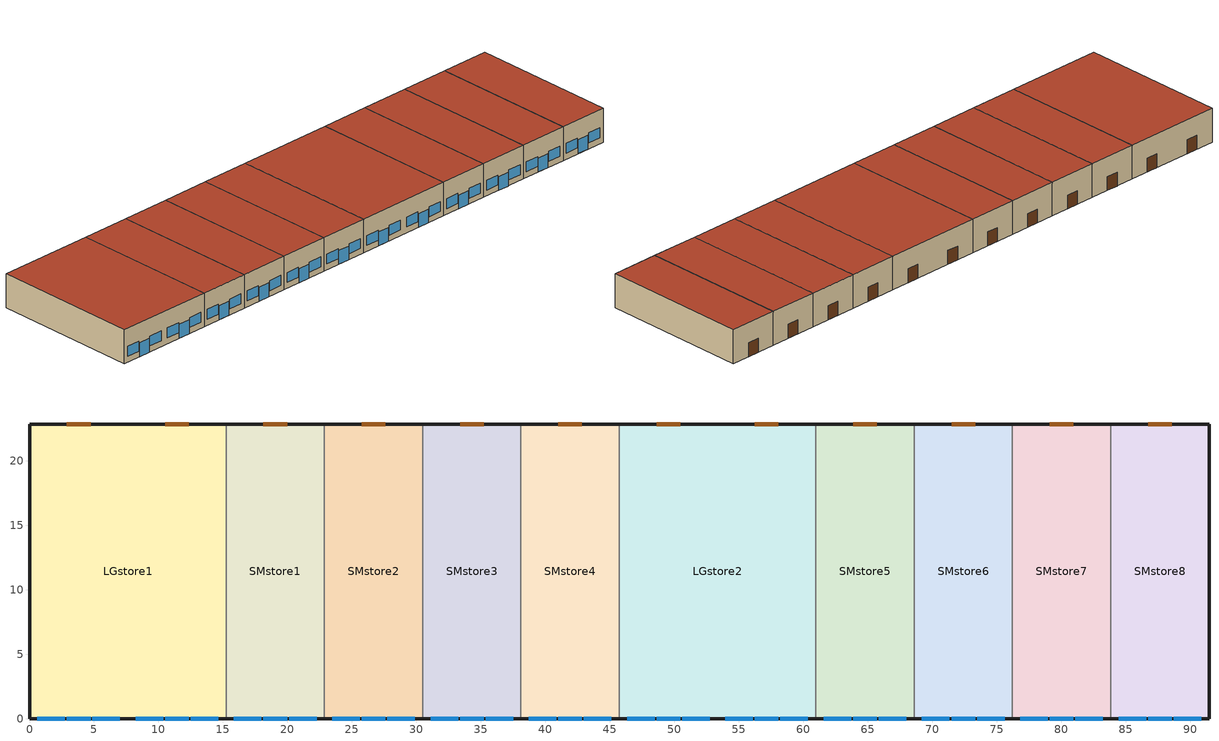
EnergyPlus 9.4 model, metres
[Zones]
LGstore1
 floor ground (ext-slab): 0,22.86 15.24,22.86 15.24,0 0,0 z0
 wall outside (Steel Frame Non-res Ext Wall): 15.24,22.86 0,22.86 0,0 15.24,0 z0:5.18
 wall to SMstore1 (int-walls): 15.24,0 15.24,22.86 z0:5.18
 window (Window Non-res Fixed): 2.9,0 4.73,0 / 10.52,0 12.35,0 z0:2.13; 0.61,0 2.74,0 / 4.88,0 7.01,0 / 8.23,0 10.36,0 / 12.5,0 14.63,0 z0.91:2.43
 door (Swinging Door Non-res): 4.73,22.86 2.9,22.86 / 12.35,22.86 10.52,22.86 z0:2.13
 roof outside (IEAD Non-res Roof): 15.24,22.86 0,22.86 0,0 15.24,0 z5.18
LGstore2
 floor ground (ext-slab): 45.72,22.86 60.96,22.86 60.96,0 45.72,0 z0
 wall outside (Steel Frame Non-res Ext Wall): 45.72,0 60.96,0 / 60.96,22.86 45.72,22.86 z0:5.18
 wall to SMstore4 (int-walls): 45.72,22.86 45.72,0 z0:5.18
 wall to SMstore5 (int-walls): 60.96,0 60.96,22.86 z0:5.18
 window (Window Non-res Fixed): 48.62,0 50.44,0 / 56.24,0 58.06,0 z0:2.13; 46.33,0 48.46,0 / 50.6,0 52.73,0 / 53.95,0 56.08,0 / 58.22,0 60.35,0 z0.91:2.43
 door (Swinging Door Non-res): 50.44,22.86 48.62,22.86 / 58.06,22.86 56.24,22.86 z0:2.13
 roof outside (IEAD Non-res Roof): 60.96,22.86 45.72,22.86 45.72,0 60.96,0 z5.18
SMstore1
 floor ground (ext-slab): 15.24,22.86 22.86,22.86 22.86,0 15.24,0 z0
 wall outside (Steel Frame Non-res Ext Wall): 15.24,0 22.86,0 / 22.86,22.86 15.24,22.86 z0:5.18
 wall to SMstore2 (int-walls): 22.86,0 22.86,22.86 z0:5.18
 window (Window Non-res Fixed): 18.14,0 19.97,0 z0:2.13; 15.85,0 17.98,0 / 20.12,0 22.25,0 z0.91:2.43
 door (Swinging Door Non-res): 19.97,22.86 18.14,22.86 z0:2.13
 roof outside (IEAD Non-res Roof): 22.86,22.86 15.24,22.86 15.24,0 22.86,0 z5.18
SMstore2
 floor ground (ext-slab): 22.86,22.86 30.48,22.86 30.48,0 22.86,0 z0
 wall outside (Steel Frame Non-res Ext Wall): 22.86,0 30.48,0 / 30.48,22.86 22.86,22.86 z0:5.18
 wall to SMstore3 (int-walls): 30.48,0 30.48,22.86 z0:5.18
 window (Window Non-res Fixed): 25.76,0 27.58,0 z0:2.13; 23.47,0 25.6,0 / 27.74,0 29.87,0 z0.91:2.43
 door (Swinging Door Non-res): 27.58,22.86 25.76,22.86 z0:2.13
 roof outside (IEAD Non-res Roof): 30.48,22.86 22.86,22.86 22.86,0 30.48,0 z5.18
SMstore3
 floor ground (ext-slab): 30.48,22.86 38.1,22.86 38.1,0 30.48,0 z0
 wall outside (Steel Frame Non-res Ext Wall): 30.48,0 38.1,0 / 38.1,22.86 30.48,22.86 z0:5.18
 wall to SMstore4 (int-walls): 38.1,0 38.1,22.86 z0:5.18
 window (Window Non-res Fixed): 33.38,0 35.2,0 z0:2.13; 31.09,0 33.22,0 / 35.36,0 37.49,0 z0.91:2.43
 door (Swinging Door Non-res): 35.2,22.86 33.38,22.86 z0:2.13
 roof outside (IEAD Non-res Roof): 38.1,22.86 30.48,22.86 30.48,0 38.1,0 z5.18
SMstore4
 floor ground (ext-slab): 38.1,22.86 45.72,22.86 45.72,0 38.1,0 z0
 wall outside (Steel Frame Non-res Ext Wall): 38.1,0 45.72,0 / 45.72,22.86 38.1,22.86 z0:5.18
 window (Window Non-res Fixed): 41,0 42.82,0 z0:2.13; 38.71,0 40.84,0 / 42.98,0 45.11,0 z0.91:2.43
 door (Swinging Door Non-res): 42.82,22.86 41,22.86 z0:2.13
 roof outside (IEAD Non-res Roof): 45.72,22.86 38.1,22.86 38.1,0 45.72,0 z5.18
SMstore5
 floor ground (ext-slab): 60.96,22.86 68.58,22.86 68.58,0 60.96,0 z0
 wall outside (Steel Frame Non-res Ext Wall): 60.96,0 68.58,0 / 68.58,22.86 60.96,22.86 z0:5.18
 wall to SMstore6 (int-walls): 68.58,0 68.58,22.86 z0:5.18
 window (Window Non-res Fixed): 63.86,0 65.68,0 z0:2.13; 61.57,0 63.7,0 / 65.84,0 67.97,0 z0.91:2.43
 door (Swinging Door Non-res): 65.68,22.86 63.86,22.86 z0:2.13
 roof outside (IEAD Non-res Roof): 68.58,22.86 60.96,22.86 60.96,0 68.58,0 z5.18
SMstore6
 floor ground (ext-slab): 68.58,22.86 76.2,22.86 76.2,0 68.58,0 z0
 wall outside (Steel Frame Non-res Ext Wall): 68.58,0 76.2,0 / 76.2,22.86 68.58,22.86 z0:5.18
 wall to SMstore7 (int-walls): 76.2,0 76.2,22.86 z0:5.18
 window (Window Non-res Fixed): 71.48,0 73.3,0 z0:2.13; 69.19,0 71.32,0 / 73.46,0 75.59,0 z0.91:2.43
 door (Swinging Door Non-res): 73.3,22.86 71.48,22.86 z0:2.13
 roof outside (IEAD Non-res Roof): 76.2,22.86 68.58,22.86 68.58,0 76.2,0 z5.18
SMstore7
 floor ground (ext-slab): 76.2,22.86 83.82,22.86 83.82,0 76.2,0 z0
 wall outside (Steel Frame Non-res Ext Wall): 76.2,0 83.82,0 / 83.82,22.86 76.2,22.86 z0:5.18
 wall to SMstore8 (int-walls): 83.82,0 83.82,22.86 z0:5.18
 window (Window Non-res Fixed): 79.1,0 80.92,0 z0:2.13; 76.81,0 78.94,0 / 81.08,0 83.21,0 z0.91:2.43
 door (Swinging Door Non-res): 80.92,22.86 79.1,22.86 z0:2.13
 roof outside (IEAD Non-res Roof): 83.82,22.86 76.2,22.86 76.2,0 83.82,0 z5.18
SMstore8
 floor ground (ext-slab): 83.82,22.86 91.44,22.86 91.44,0 83.82,0 z0
 wall outside (Steel Frame Non-res Ext Wall): 83.82,0 91.44,0 91.44,22.86 83.82,22.86 z0:5.18
 window (Window Non-res Fixed): 86.72,0 88.54,0 z0:2.13; 84.43,0 86.56,0 / 88.7,0 90.83,0 z0.91:2.43
 door (Swinging Door Non-res): 88.54,22.86 86.72,22.86 z0:2.13
 roof outside (IEAD Non-res Roof): 91.44,22.86 83.82,22.86 83.82,0 91.44,0 z5.18
[Building]
Strip Mall: North Axis {deg}=0; Terrain=City; Loads Convergence Tolerance Value {W}=0.04; Temperature Convergence Tolerance Value {deltaC}=0.2; Solar Distribution=FullInteriorAndExterior; Maximum Number of Warmup Days=25; Minimum Number of Warmup Days=6
[Site:Location]
USA CO-BOULDER: Latitude {deg}=40.02; Longitude {deg}=-105.25; Time Zone {hr}=-7; Elevation {m}=1634
[SizingPeriod:DesignDay] Day of Month=21; Humidity Condition Type=Wetbulb; Barometric Pressure {Pa}=83175; Rain Indicator=No; Snow Indicator=No; Daylight Saving Time Indicator=No; Solar Model Indicator=ASHRAEClearSky
Name | Month | Day Type | Maximum Dry-Bulb Temperature {C} | Daily Dry-Bulb Temperature Range {deltaC} | Wetbulb or DewPoint at Maximum Dry-Bulb {C} | Wind Speed {m/s} | Wind Direction {deg} | Sky Clearness
BOULDER Ann Htg 99.6% Condns DB | 12 | WinterDesignDay | -18.6 | 0 | -18.6 | 2.9 | 140 | 0
BOULDER Ann Clg .4% Condns WB=>MDB | 7 | SummerDesignDay | 27.4 | 15.2 | 18.6 | 5 | 350 | 1
[Site:WaterMainsTemperature]
Calculation Method=CORRELATION; Annual Average Outdoor Air Temperature {C}=9.84; Maximum Difference In Monthly Average Outdoor Air Temperatures {deltaC}=24.7
[Site:GroundTemperature:BuildingSurface]
19.195, 19.191, 19.215, 19.25, 19.367, 20.429, 21.511, 21.776, 20.44, 19.538, 19.333, 19.237
[Construction]
Steel Frame Non-res Ext Wall: Wood Siding, Steel Frame NonRes Wall Insulation, 1/2IN Gypsum
IEAD Non-res Roof: Roof Membrane, IEAD NonRes Roof Insulation, Metal Decking
ext-slab: HW CONCRETE
int-walls: 1/2IN Gypsum, 1/2IN Gypsum
Window Non-res Fixed: NonRes Fixed Assembly Window
Swinging Door Non-res: Opaque Door panel NonRes
InteriorFurnishings: Std Wood 6inch
[Material] Thermal Absorptance=0.9
Name | Roughness | Thickness {m} | Conductivity {W/m-K} | Density {kg/m3} | Specific Heat {J/kg-K} | Solar Absorptance | Visible Absorptance
Steel Frame NonRes Wall Insulation | MediumRough | 0.0870565 | 0.049 | 265 | 836.8 | 0.7 | 0.7
IEAD NonRes Roof Insulation | MediumRough | 0.127339 | 0.049 | 265 | 836.8 | 0.7 | 0.7
Std Wood 6inch | MediumSmooth | 0.15 | 0.12 | 540 | 1210 | 0.7 | 0.7
Wood Siding | MediumSmooth | 0.01 | 0.11 | 544.62 | 1210 | 0.78 | 0.78
1/2IN Gypsum | Smooth | 0.0127 | 0.16 | 784.9 | 830 | 0.92 | 0.92
HW CONCRETE | Rough | 0.1016 | 1.311 | 2240 | 836.8 | 0.7 | 0.7
Roof Membrane | VeryRough | 0.0095 | 0.16 | 1121.29 | 1460 | 0.7 | 0.7
Metal Decking | MediumSmooth | 0.0015 | 45.006 | 7680 | 418.4 | 0.7 | 0.3
[WindowMaterial:SimpleGlazingSystem]
NonRes Fixed Assembly Window: U-Factor {W/m2-K}=3.23646; Solar Heat Gain Coefficient=0.39
[Material:NoMass]
Opaque Door panel NonRes: Roughness=MediumRough; Thermal Resistance {m2-K/W}=0.101897; Thermal Absorptance=0.9; Solar Absorptance=0.7; Visible Absorptance=0.7
[Zone] Type=1; Multiplier=1; Floor Area {m2}=autocalculate; Part of Total Floor Area=Yes
LGstore1; LGstore2; SMstore1; SMstore2; SMstore3; SMstore4; SMstore5; SMstore6; SMstore7; SMstore8
[People] Number of People Schedule=BLDG_OCC_SCH; Number of People Calculation Method=Area/Person; Zone Floor Area per Person {m2/person}=6.19; Fraction Radiant=0.3; Sensible Heat Fraction=AUTOCALCULATE; Activity Level Schedule=ACTIVITY_SCH; Enable ASHRAE 55 Comfort Warnings=No; Mean Radiant Temperature Calculation Type=ZoneAveraged; Work Efficiency Schedule=WORK_EFF_SCH; Clothing Insulation Calculation Method=ClothingInsulationSchedule; Clothing Insulation Schedule=CLOTHING_SCH; Air Velocity Schedule=AIR_VELO_SCH; Thermal Comfort Model 1 Type=FANGER
Name | Zone or ZoneList
LGstore1 People | LGstore1
LGstore2 People | LGstore2
SMstore1 People | SMstore1
SMstore2 People | SMstore2
SMstore3 People | SMstore3
SMstore4 People | SMstore4
SMstore5 People | SMstore5
SMstore6 People | SMstore6
SMstore7 People | SMstore7
SMstore8 People | SMstore8
[Lights] Schedule=BLDG_LIGHT_SCH; Design Level Calculation Method=Watts/Area; Return Air Fraction=0; Fraction Radiant=0.7; Fraction Visible=0.2; Fraction Replaceable=1; Return Air Fraction Calculated from Plenum Temperature=No
Name | Zone or ZoneList | Watts per Zone Floor Area {W/m2}
LGstore1_Lights | LGstore1 | 23.99
LGstore2_Lights | LGstore2 | 13.77
SMstore1_Lights | SMstore1 | 23.99
SMstore2_Lights | SMstore2 | 18.29
SMstore3_Lights | SMstore3 | 18.29
SMstore4_Lights | SMstore4 | 18.29
SMstore5_Lights | SMstore5 | 13.77
SMstore6_Lights | SMstore6 | 13.77
SMstore7_Lights | SMstore7 | 13.77
SMstore8_Lights | SMstore8 | 13.77
[ElectricEquipment] Schedule=BLDG_EQUIP_SCH; Design Level Calculation Method=Watts/Area; Watts per Zone Floor Area {W/m2}=4.3; Fraction Latent=0; Fraction Radiant=0.5; Fraction Lost=0
Name | Zone or ZoneList
LGstore1_MiscPlug_Equip | LGstore1
LGstore2_MiscPlug_Equip | LGstore2
SMstore1_MiscPlug_Equip | SMstore1
SMstore2_MiscPlug_Equip | SMstore2
SMstore3_MiscPlug_Equip | SMstore3
SMstore4_MiscPlug_Equip | SMstore4
SMstore5_MiscPlug_Equip | SMstore5
SMstore6_MiscPlug_Equip | SMstore6
SMstore7_MiscPlug_Equip | SMstore7
SMstore8_MiscPlug_Equip | SMstore8
[Exterior:Lights]
Exterior Facade Lighting: Schedule=ALWAYS_ON; Design Level {W}=11485; Control Option=AstronomicalClock
[ZoneInfiltration:DesignFlowRate] Schedule=INFIL_HALF_ON_SCH; Design Flow Rate Calculation Method=Flow/ExteriorArea; Flow per Exterior Surface Area {m3/s-m2}=0.000302; Constant Term Coefficient=1; Temperature Term Coefficient=0; Velocity Term Coefficient=0; Velocity Squared Term Coefficient=0
Name | Zone or ZoneList
LGstore1_Infiltration | LGstore1
LGstore2_Infiltration | LGstore2
SMstore1_Infiltration | SMstore1
SMstore2_Infiltration | SMstore2
SMstore3_Infiltration | SMstore3
SMstore4_Infiltration | SMstore4
SMstore5_Infiltration | SMstore5
SMstore6_Infiltration | SMstore6
SMstore7_Infiltration | SMstore7
SMstore8_Infiltration | SMstore8
[InternalMass] Construction=InteriorFurnishings
Name | Zone or ZoneList | Surface Area {m2}
LGstore1 Internal Mass | LGstore1 | 696.7728
LGstore2 Internal Mass | LGstore2 | 696.7728
SMstore1 Internal Mass | SMstore1 | 348.3864
SMstore2 Internal Mass | SMstore2 | 348.3864
SMstore3 Internal Mass | SMstore3 | 348.3864
SMstore4 Internal Mass | SMstore4 | 348.3864
SMstore5 Internal Mass | SMstore5 | 348.3864
SMstore6 Internal Mass | SMstore6 | 348.3864
SMstore7 Internal Mass | SMstore7 | 348.3864
SMstore8 Internal Mass | SMstore8 | 348.3864
[Zone equipment]
LGstore1: LGstore1 Zone Evap Unit, LGstore1 Zone Baseboard
LGstore2: LGstore2 Zone Evap Unit, LGstore2 Zone Baseboard
SMstore1: SMstore1 Zone Evap Unit, SMstore1 Zone Baseboard
SMstore2: SMstore2 Zone Evap Unit, SMstore2 Zone Baseboard
SMstore3: SMstore3 Zone Evap Unit, SMstore3 Zone Baseboard
SMstore4: SMstore4 Zone Evap Unit, SMstore4 Zone Baseboard
SMstore5: SMstore5 Zone Evap Unit, SMstore5 Zone Baseboard
SMstore6: SMstore6 Zone Evap Unit, SMstore6 Zone Baseboard
SMstore7: SMstore7 Zone Evap Unit, SMstore7 Zone Baseboard
SMstore8: SMstore8 Zone Evap Unit, SMstore8 Zone Baseboard
[Sizing:Zone] Zone Cooling Design Supply Air Temperature Input Method=SupplyAirTemperature; Zone Cooling Design Supply Air Temperature {C}=14; Zone Heating Design Supply Air Temperature Input Method=SupplyAirTemperature; Zone Heating Design Supply Air Temperature {C}=40; Zone Cooling Design Supply Air Humidity Ratio {kgWater/kgDryAir}=0.0085; Zone Heating Design Supply Air Humidity Ratio {kgWater/kgDryAir}=0.008; Cooling Design Air Flow Method=DesignDay; Heating Design Air Flow Method=DesignDay; Account for Dedicated Outdoor Air System=No; Dedicated Outdoor Air System Control Strategy=NeutralSupplyAir; Dedicated Outdoor Air Low Setpoint Temperature for Design {C}=autosize; Dedicated Outdoor Air High Setpoint Temperature for Design {C}=autosize
Name | Design Specification Outdoor Air Object
LGstore1 | SZ DSOA LGstore1
LGstore2 | SZ DSOA LGstore2
SMstore1 | SZ DSOA SMstore1
SMstore2 | SZ DSOA SMstore2
SMstore3 | SZ DSOA SMstore3
SMstore4 | SZ DSOA SMstore4
SMstore5 | SZ DSOA SMstore5
SMstore6 | SZ DSOA SMstore6
SMstore7 | SZ DSOA SMstore7
SMstore8 | SZ DSOA SMstore8
[DesignSpecification:OutdoorAir] Outdoor Air Method=Flow/Area; Outdoor Air Flow per Zone Floor Area {m3/s-m2}=0.00152
SZ DSOA LGstore1; SZ DSOA LGstore2; SZ DSOA SMstore1; SZ DSOA SMstore2; SZ DSOA SMstore3; SZ DSOA SMstore4; SZ DSOA SMstore5; SZ DSOA SMstore6; SZ DSOA SMstore7; SZ DSOA SMstore8
[ZoneControl:Thermostat] Control Type Schedule=Dual Zone Control Type Sched
Name | Zone or ZoneList | Control 1
LGstore1 Thermostat | LGstore1 | LGstore1 DualSPSched
LGstore2 Thermostat | LGstore2 | LGstore2 DualSPSched
SMstore1 Thermostat | SMstore1 | SMstore1 DualSPSched
SMstore2 Thermostat | SMstore2 | SMstore2 DualSPSched
SMstore3 Thermostat | SMstore3 | SMstore3 DualSPSched
SMstore4 Thermostat | SMstore4 | SMstore4 DualSPSched
SMstore5 Thermostat | SMstore5 | SMstore5 DualSPSched
SMstore6 Thermostat | SMstore6 | SMstore6 DualSPSched
SMstore7 Thermostat | SMstore7 | SMstore7 DualSPSched
SMstore8 Thermostat | SMstore8 | SMstore8 DualSPSched
[ThermostatSetpoint:DualSetpoint] Heating Setpoint Temperature Schedule=HTGSETP_SCH; Cooling Setpoint Temperature Schedule=CLGSETP_SCH
LGstore1 DualSPSched; LGstore2 DualSPSched; SMstore1 DualSPSched; SMstore2 DualSPSched; SMstore3 DualSPSched; SMstore4 DualSPSched; SMstore5 DualSPSched; SMstore6 DualSPSched; SMstore7 DualSPSched; SMstore8 DualSPSched
[ZoneHVAC:EvaporativeCoolerUnit] Availability Schedule=ALWAYS_ON; Throttling Range Temperature Difference {deltaC}=1.1; Cooling Load Control Threshold Heat Transfer Rate {W}=100
Name | Supply Air Fan | Design Supply Air Flow Rate {m3/s} | Fan Placement | Cooler Unit Control Method | First Evaporative Cooler Object | Second Evaporative Cooler
LGstore1 Zone Evap Unit | LGstore1 Supply Fan | autosize | BlowThrough | ZoneCoolingLoadVariableSpeedFan | LGstore1 Indirect Evaporative Cooler | LGstore1 Direct Evaporative Cooler
LGstore2 Zone Evap Unit | LGstore2 Supply Fan | 1 | BlowThrough | ZoneTemperatureDeadbandOnOffCycling | LGstore2 Evaporative Cooler
SMstore1 Zone Evap Unit | SMstore1 Supply Fan | 0.65 | DrawThrough | ZoneCoolingLoadOnOffCycling | SMstore1 Evaporative Cooler
SMstore2 Zone Evap Unit | SMstore2 Supply Fan | autosize | DrawThrough | ZoneCoolingLoadOnOffCycling | SMstore2 Evaporative Cooler
SMstore3 Zone Evap Unit | SMstore3 Supply Fan | autosize | DrawThrough | ZoneCoolingLoadVariableSpeedFan | SMstore3 Evaporative Cooler
SMstore4 Zone Evap Unit | SMstore4 Supply Fan | autosize | BlowThrough | ZoneCoolingLoadVariableSpeedFan | SMstore4 Evaporative Cooler
SMstore5 Zone Evap Unit | SMstore5 Supply Fan | autosize | BlowThrough | ZoneCoolingLoadVariableSpeedFan | SMstore5 Evaporative Cooler
SMstore6 Zone Evap Unit | SMstore6 Supply Fan | 0.65 | DrawThrough | ZoneTemperatureDeadbandOnOffCycling | SMstore6 Evaporative Cooler
SMstore7 Zone Evap Unit | SMstore7 Supply Fan | 0.65 | DrawThrough | ZoneTemperatureDeadbandOnOffCycling | SMstore7 Indirect Evaporative Cooler | SMstore7 Direct Evaporative Cooler
SMstore8 Zone Evap Unit | SMstore8 Supply Fan | autosize | BlowThrough | ZoneCoolingLoadVariableSpeedFan | SMstore8 Indirect Evaporative Cooler | SMstore8 Direct Evaporative Cooler
[Fan:ComponentModel]
LGstore1 Supply Fan: Availability Schedule=ALWAYS_ON; Maximum Flow Rate {m3/s}=autosize; Minimum Flow Rate {m3/s}=0; Fan Sizing Factor=1; Fan Wheel Diameter {m}=0.3048; Fan Outlet Area {m2}=0.0873289; Maximum Fan Static Efficiency=0.514; Euler Number at Maximum Fan Static Efficiency=9.76; Maximum Dimensionless Fan Airflow=0.160332; Motor Fan Pulley Ratio=autosize; Belt Maximum Torque {N-m}=autosize; Belt Sizing Factor=1; Belt Fractional Torque Transition=0.167; Motor Maximum Speed {rev/min}=1800; Maximum Motor Output Power {W}=autosize; Motor Sizing Factor=1; Motor In Airstream Fraction=1; VFD Efficiency Type=Power; Maximum VFD Output Power {W}=autosize; VFD Sizing Factor=1; Fan Pressure Rise Curve=VSD Example; Duct Static Pressure Reset Curve=DiagnosticSPR; Normalized Fan Static Efficiency Curve Name-Non-Stall Region=FanEff120CPLANormal; Normalized Fan Static Efficiency Curve Name-Stall Region=FanEff120CPLAStall; Normalized Dimensionless Airflow Curve Name-Non-Stall Region=FanDimFlowNormal; Normalized Dimensionless Airflow Curve Name-Stall Region=FanDimFlowStall; Maximum Belt Efficiency Curve=BeltMaxEffMedium; Normalized Belt Efficiency Curve Name - Region 1=BeltPartLoadRegion1; Normalized Belt Efficiency Curve Name - Region 2=BeltPartLoadRegion2; Normalized Belt Efficiency Curve Name - Region 3=BeltPartLoadRegion3; Maximum Motor Efficiency Curve=MotorMaxEffAvg; Normalized Motor Efficiency Curve=MotorPartLoad; VFD Efficiency Curve=VFDPartLoad
[EvaporativeCooler:Indirect:CelDekPad]
LGstore1 Indirect Evaporative Cooler: Availability Schedule=ALWAYS_ON; Direct Pad Area {m2}=0.6; Direct Pad Depth {m}=0.2; Recirculating Water Pump Power Consumption {W}=55; Secondary Air Fan Flow Rate {m3/s}=1; Secondary Air Fan Total Efficiency=0.7; Secondary Air Fan Delta Pressure {Pa}=200; Indirect Heat Exchanger Effectiveness=0.67; Control Type=Constant
[EvaporativeCooler:Direct:ResearchSpecial] Availability Schedule=ALWAYS_ON; Cooler Design Effectiveness=0.7; Primary Air Design Flow Rate {m3/s}=autosize; Recirculating Water Pump Design Power {W}=55; Drift Loss Fraction=0; Blowdown Concentration Ratio=3
LGstore1 Direct Evaporative Cooler; SMstore4 Evaporative Cooler; SMstore8 Direct Evaporative Cooler
[Fan:OnOff]
LGstore2 Supply Fan: Availability Schedule=ALWAYS_ON; Fan Total Efficiency=0.7; Pressure Rise {Pa}=300; Maximum Flow Rate {m3/s}=1; Motor Efficiency=0.9; Motor In Airstream Fraction=1
[EvaporativeCooler:Direct:CelDekPad] Availability Schedule=ALWAYS_ON; Direct Pad Area {m2}=0.6; Direct Pad Depth {m}=0.2; Recirculating Water Pump Power Consumption {W}=55; Control Type=CONSTANT
LGstore2 Evaporative Cooler; SMstore1 Evaporative Cooler; SMstore2 Evaporative Cooler; SMstore3 Evaporative Cooler; SMstore7 Direct Evaporative Cooler
[Fan:ConstantVolume] Availability Schedule=ALWAYS_ON; Fan Total Efficiency=0.7; Pressure Rise {Pa}=300; Motor Efficiency=0.9; Motor In Airstream Fraction=1
Name | Maximum Flow Rate {m3/s}
SMstore1 Supply Fan; SMstore6 Supply Fan; SMstore7 Supply Fan | 0.65
SMstore2 Supply Fan | autosize
[Fan:VariableVolume] Availability Schedule=ALWAYS_ON; Fan Total Efficiency=0.7; Pressure Rise {Pa}=300; Maximum Flow Rate {m3/s}=autosize; Fan Power Minimum Flow Rate Input Method=Fraction; Fan Power Minimum Flow Fraction=0.25; Motor Efficiency=0.9; Motor In Airstream Fraction=1; Fan Power Coefficient 1=0.00153024; Fan Power Coefficient 2=0.00520806; Fan Power Coefficient 3=1.10862; Fan Power Coefficient 4=-0.116356; Fan Power Coefficient 5=0
SMstore3 Supply Fan; SMstore4 Supply Fan; SMstore5 Supply Fan; SMstore8 Supply Fan
[EvaporativeCooler:Indirect:ResearchSpecial] Availability Schedule=ALWAYS_ON; Cooler Wetbulb Design Effectiveness=0.75; Recirculating Water Pump Design Power {W}=55; Secondary Air Design Flow Rate {m3/s}=1; Secondary Air Flow Scaling Factor=1; Secondary Air Fan Design Power {W}=autosize; Secondary Air Fan Sizing Specific Power {W/(m3/s)}=207.667; Primary Air Design Flow Rate {m3/s}=autosize; Dewpoint Effectiveness Factor=0.9; Drift Loss Fraction=0.2; Blowdown Concentration Ratio=3
SMstore5 Evaporative Cooler; SMstore8 Indirect Evaporative Cooler
[EvaporativeCooler:Indirect:WetCoil] Availability Schedule=ALWAYS_ON; Coil Maximum Efficiency=0.8; Coil Flow Ratio=0.16; Recirculating Water Pump Power Consumption {W}=55; Secondary Air Fan Flow Rate {m3/s}=0.6; Secondary Air Fan Total Efficiency=0.7; Secondary Air Fan Delta Pressure {Pa}=200; Control Type=Constant
SMstore6 Evaporative Cooler; SMstore7 Indirect Evaporative Cooler
[AvailabilityManager:NightCycle] Applicability Schedule=ALWAYS_ON; Fan Schedule=HVACOperationSchd; Control Type=CycleOnAny; Thermostat Tolerance {deltaC}=1; Cycling Run Time Control Type=FixedRunTime; Cycling Run Time {s}=1800
PSZ-AC_10:10 Availability Manager; PSZ-AC_1:1 Availability Manager; PSZ-AC_2:2 Availability Manager; PSZ-AC_3:3 Availability Manager; PSZ-AC_4:4 Availability Manager; PSZ-AC_5:5 Availability Manager; PSZ-AC_6:6 Availability Manager; PSZ-AC_7:7 Availability Manager; PSZ-AC_8:8 Availability Manager; PSZ-AC_9:9 Availability Manager
[ZoneHVAC:Baseboard:Convective:Electric] Availability Schedule=ALWAYS_ON; Heating Design Capacity Method=HeatingDesignCapacity; Heating Design Capacity {W}=Autosize; Efficiency=0.97
LGstore1 Zone Baseboard; LGstore2 Zone Baseboard; SMstore1 Zone Baseboard; SMstore2 Zone Baseboard; SMstore3 Zone Baseboard; SMstore4 Zone Baseboard; SMstore5 Zone Baseboard; SMstore6 Zone Baseboard; SMstore7 Zone Baseboard; SMstore8 Zone Baseboard
[UtilityCost:Tariff] Output Meter=Electricity:Facility; Conversion Factor Choice=kWh; Demand Window Length=HalfHour; Group=Comm Elect
Name | Monthly Charge or Variable
PubServColorado_SG_SecondaryGeneral | 15.3
PubServColorado_C_CommercialService | 6.6
[UtilityCost:Charge:Simple] Season=Annual
Name | Utility Cost Charge Simple | Tariff | Source Variable | Category Variable | Cost per Unit Value or Variable
 | AnnualEnergyCharge | PubServColorado_SG_SecondaryGeneral | totalEnergy | EnergyCharges | 0.0165
 | AnnualIncentiveCostCharge | PubServColorado_SG_SecondaryGeneral | totalEnergy | EnergyCharges | 0.0021
 | AnnualEnergyCostCharge | PubServColorado_SG_SecondaryGeneral | totalEnergy | EnergyCharges | 0.0083
 | AnnualEnergyCostCharge | PubServColorado_SG_SecondaryGeneral | totalDemand | EnergyCharges | 12.55
 | taxoffourPtNinePercent | PubServColorado_SG_SecondaryGeneral | SubTotal | Taxes | 0.049
 | AnnualEnergyCharge | PubServColorado_C_CommercialService | totalEnergy | EnergyCharges | 0.0602
 | AnnualIncentiveCharge | PubServColorado_C_CommercialService | totalEnergy | EnergyCharges | 0.0021
 | AnnualEnergyCostCharge | PubServColorado_C_CommercialService | totalEnergy | EnergyCharges | 0.0082
 | taxoffourPtNinePercent | PubServColorado_C_CommercialService | SubTotal | Taxes | 0.049
[UtilityCost:Qualify] Variable=TotalDemand; Threshold Value or Variable=25; Season=Annual; Threshold Test=Count
Name | Utility Cost Qualify | Tariff | Qualify Type | Number of Months
 | MinDemand25kw | PubServColorado_SG_SecondaryGeneral | Minimum | 12
 | MaxDemand25kw | PubServColorado_C_CommercialService | Maximum | 1
[Schedule:Compact]
ALWAYS_ON: Through: 12/31, For: AllDays, Until: 24:00, 1
BLDG_EQUIP_SCH: Through: 12/31, For: Weekdays, Until: 07:00, 0.2, Until: 08:00, 0.4, Until: 09:00, 0.7, Until: 18:00, 0.9, Until: 20:00, 0.8, Until: 21:00, 0.7, Until: 22:00, 0.4, Until: 24:00, 0.2, For: Saturday, Until: 07:00, 0.15, Until: 08:00, 0.3, Until: 09:00, 0.5, Until: 10:00, 0.8, Until: 18:00, 0.9, Until: 19:00, 0.7, Until: 21:00, 0.5, Until: 22:00, 0.3, Until: 24:00, 0.15, For: SummerDesignDay, Until: 24:00, 1, For: WinterDesignDay, Until: 24:00, 0, For: Sunday Holidays AllOtherDays, Until: 08:00, 0.15, Until: 10:00, 0.3, Until: 12:00, 0.6, Until: 17:00, 0.8, Until: 18:00, 0.6, Until: 19:00, 0.4, Until: 24:00, 0.15
BLDG_LIGHT_SCH: Through: 12/31, For: Weekdays, Until: 07:00, 0.05, Until: 08:00, 0.2, Until: 09:00, 0.5, Until: 18:00, 0.9, Until: 20:00, 0.6, Until: 21:00, 0.5, Until: 22:00, 0.2, Until: 24:00, 0.05, For: Saturday, Until: 07:00, 0.05, Until: 08:00, 0.1, Until: 09:00, 0.3, Until: 10:00, 0.6, Until: 18:00, 0.9, Until: 19:00, 0.5, Until: 21:00, 0.3, Until: 22:00, 0.1, Until: 24:00, 0.05, For: SummerDesignDay, Until: 24:00, 1, For: WinterDesignDay, Until: 24:00, 0, For: Sunday Holidays AllOtherDays, Until: 08:00, 0.05, Until: 10:00, 0.1, Until: 12:00, 0.4, Until: 17:00, 0.6, Until: 18:00, 0.4, Until: 19:00, 0.2, Until: 24:00, 0.05
BLDG_OCC_SCH: Through: 12/31, For: Weekdays, Until: 07:00, 0, Until: 08:00, 0.1, Until: 09:00, 0.2, Until: 11:00, 0.5, Until: 15:00, 0.7, Until: 16:00, 0.8, Until: 17:00, 0.7, Until: 19:00, 0.5, Until: 21:00, 0.3, Until: 24:00, 0, For: SummerDesignDay WinterDesignDay, Until: 24:00, 1, For: Saturday, Until: 07:00, 0, Until: 08:00, 0.1, Until: 09:00, 0.2, Until: 10:00, 0.5, Until: 11:00, 0.6, Until: 17:00, 0.8, Until: 18:00, 0.6, Until: 21:00, 0.2, Until: 22:00, 0.1, Until: 24:00, 0, For: AllOtherDays, Until: 09:00, 0, Until: 10:00, 0.1, Until: 12:00, 0.2, Until: 17:00, 0.4, Until: 18:00, 0.2, Until: 19:00, 0.1, Until: 24:00, 0
INFIL_HALF_ON_SCH: Through: 12/31, For: Weekdays SummerDesignDay, Until: 06:00, 1, Until: 21:00, 0.5, Until: 24:00, 1, For: Saturday, Until: 06:00, 1, Until: 22:00, 0.5, Until: 24:00, 1, For: WinterDesignDay, Until: 24:00, 1, For: Sunday Holidays AllOtherDays, Until: 08:00, 1, Until: 17:00, 0.5, Until: 24:00, 1
CLOTHING_SCH: Through: 04/30, For: AllDays, Until: 24:00, 1, Through: 09/30, For: AllDays, Until: 24:00, 0.5, Through: 12/31, For: AllDays, Until: 24:00, 1
ACTIVITY_SCH: Through: 12/31, For: AllDays, Until: 24:00, 120
AIR_VELO_SCH: Through: 12/31, For: AllDays, Until: 24:00, 0.2
WORK_EFF_SCH: Through: 12/31, For: AllDays, Until: 24:00, 0
CLGSETP_SCH: Through: 12/31, For: Weekdays SummerDesignDay, Until: 06:00, 30, Until: 21:00, 24, Until: 24:00, 30, For: Saturday, Until: 06:00, 30, Until: 22:00, 24, Until: 24:00, 30, For WinterDesignDay, Until: 24:00, 30, For: Sunday Holidays AllOtherDays, Until: 8:00, 30, Until: 19:00, 24, Until: 24:00, 30
Dual Zone Control Type Sched: Through: 12/31, For: AllDays, Until: 24:00, 4
HTGSETP_SCH: Through: 12/31, For: Weekdays, Until: 06:00, 15.6, Until: 21:00, 21, Until: 24:00, 15.6, For SummerDesignDay, Until: 24:00, 15.6, For WinterDesignDay, Until: 24:00, 21, For: Saturday, Until: 06:00, 15.6, Until: 22:00, 21, Until: 24:00, 15.6, For: AllOtherDays, Until:  8:00, 15.6, Until: 19:00, 21, Until: 24:00, 15.6
HVACOperationSchd: Through: 12/31, For: Weekdays SummerDesignDay, Until: 06:00, 0, Until: 21:00, 1, Until: 24:00, 0, For: Saturday WinterDesignDay, Until: 06:00, 0, Until: 22:00, 1, Until: 24:00, 0, For: AllOtherDays, Until: 08:00, 0, Until: 19:00, 1, Until: 24:00, 0
[Curve:FanPressureRise]
VSD Example: Coefficient1 C1=200; Coefficient2 C2=0; Coefficient3 C3=0; Coefficient4 C4=1; Minimum Value of Qfan {m3/s}=0; Maximum Value of Qfan {m3/s}=100; Minimum Value of Psm {Pa}=62.5; Maximum Value of Psm {Pa}=300; Minimum Curve Output {Pa}=0; Maximum Curve Output {Pa}=5000
[Curve:Linear]
DiagnosticSPR: Coefficient1 Constant=248.84; Coefficient2 x=0; Minimum Value of x=0; Maximum Value of x=100; Minimum Curve Output=62.5; Maximum Curve Output=248.84
[Curve:ExponentialSkewNormal] Coefficient3 C3=0; Minimum Value of x=-4; Maximum Value of x=5; Minimum Curve Output=0.1; Maximum Curve Output=1
Name | Coefficient1 C1 | Coefficient2 C2 | Coefficient4 C4
FanEff120CPLANormal | 0.072613 | 0.833213 | 0.013911
FanEff120CPLAStall | -1.67493 | 1.980182 | 1.84495
[Curve:Sigmoid] Coefficient1 C1=0; Coefficient5 C5=1; Minimum Value of x=-4; Maximum Value of x=5; Minimum Curve Output=0.05; Maximum Curve Output=1
Name | Coefficient2 C2 | Coefficient3 C3 | Coefficient4 C4
FanDimFlowNormal | 1.001423 | 0.123935 | -0.476026
FanDimFlowStall | 5.924993 | -1.91636 | -0.851779
[Curve:Quartic]
BeltMaxEffMedium: Coefficient1 Constant=-0.09504; Coefficient2 x=0.03415; Coefficient3 x**2=-0.008897; Coefficient4 x**3=0.001159; Coefficient5 x**4=-6.132e-05; Minimum Value of x=-1.2; Maximum Value of x=6.2; Minimum Curve Output=-4.6; Maximum Curve Output=0
[Curve:RectangularHyperbola2] Minimum Value of x=0; Maximum Value of x=1; Minimum Curve Output=0.01; Maximum Curve Output=1
Name | Coefficient1 C1 | Coefficient2 C2 | Coefficient3 C3
BeltPartLoadRegion1 | 0.920797 | 0.0262686 | 0.151594
BeltPartLoadRegion3 | 1.037778 | 0.0103068 | -0.0268146
MotorPartLoad | 1.137209 | 0.0502359 | -0.0891503
VFDPartLoad | 0.987405 | 0.0155361 | -0.0059365
[Curve:ExponentialDecay]
BeltPartLoadRegion2: Coefficient1 C1=1.011965; Coefficient2 C2=-0.339038; Coefficient3 C3=-3.43626; Minimum Value of x=0; Maximum Value of x=1; Minimum Curve Output=0.01; Maximum Curve Output=1
[Curve:RectangularHyperbola1]
MotorMaxEffAvg: Coefficient1 C1=0.29228; Coefficient2 C2=3.368739; Coefficient3 C3=0.762471; Minimum Value of x=0; Maximum Value of x=7.6; Minimum Curve Output=0.01; Maximum Curve Output=1
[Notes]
Description:  This example file was derived from DOE Reference Building Model for a new strip mall in Boulder, CO
Modified to demonstrate 10 different types of zone evaporative cooler units.
Location:     Boulder Colorado.
Single story, 10 single-zone stores, double size on end and middle.
Form:         Area = 2090 m2 (22,500 ft2);  single size store 174 m2 (1,875 ft2)
Number of Stories = 1; Shape = rectangle
Envelope:     Envelope thermal properties vary with climate according to ASHRAE Standard 90.1-2004.
Opaque constructions: steel frame walls; built-up flat roof (insulation above deck); slab-on-grade floor
Windows: window-to-wall ratio = 10.5% overall, but south wall is the only wall with glazing (26.24%)
Infiltration = 0.4 cfm/ft2 above grade wall area at 0.3 in wc (75 Pa) adjusted to 0.016 in wc (4 Pa).
50% of full value when ventilation system on.
HVAC:         Zone Evaporative Coolers, Electric Baseboards
Evap Units:   Zone       Description
LGstore1   Component VS Fan, blow through, zone load VS fan, autosize, 1)Indirect CelDekPad 2)Direct ResearchSpecial
LGstore2   On/Off Fan,   Blow through, thermostat on/off, hardsize, Direct CelDekPad,
SMstore1   Constant Fan, draw through, zone load on/off,  hardsize, Direct CelDekPad,
SMstore2   Constant Fan, draw through, zone load on/off,  autosize, Direct CelDekPad,
SMStore3   Variable Fan, draw through, zone load VS fan,  autosize, Direct CelDekPad,
SMStore4   Variable Fan, blow through, zone load VS fan,  autosize, Direct ResearchSpecial
SMStore5   Variable Fan, blow through, zone load VS fan,  autosize, Indirect ResearchSpecial
SMstore6   Constant Fan, draw through, thermostat on/off, hardsize, Indirect WetCoil
SMstore7   Constant Fan, draw through, thermostat on/off, hardsize, 1)Indirect WetCoil 2)Direct CelDekPad
SMstore8   Variable Fan, blow through, zone load VS fan,  autosize, 1)Indirect ResearchSpecial 2)Direct ResearchSpecial
Int. gains:   W/m2 (W/ft2)            lights          elec plug     gas plug
High LPD (2 stores):    23.99 (2.23)    4.3 (0.4)     0
Med LPD (3 stores):     18.29 (1.70)    4.3 (0.4)     0
Low LPD (5 stores):     13.77 (1.28)    4.3 (0.4)     0
People: 6.19 m2/person (15/1000ft2)
Detached Shading:               None
Daylight:                       None
Natural Ventilation:            None
Zonal Equipment:                Zone Evaporative Coolers, Baseboards
Air Primary Loops:              None
Plant Loops:                    None
System Equipment Autosize:      Some
Purchased Cooling:              None
Purchased Heating:              None
Coils:                          None
Pumps:                          None
Boilers:                        None
Chillers:                       None
***GENERAL SIMULATION PARAMETERS***
Number of Zones: 10
***HOLIDAYS & DAYLIGHT SAVINGS***
